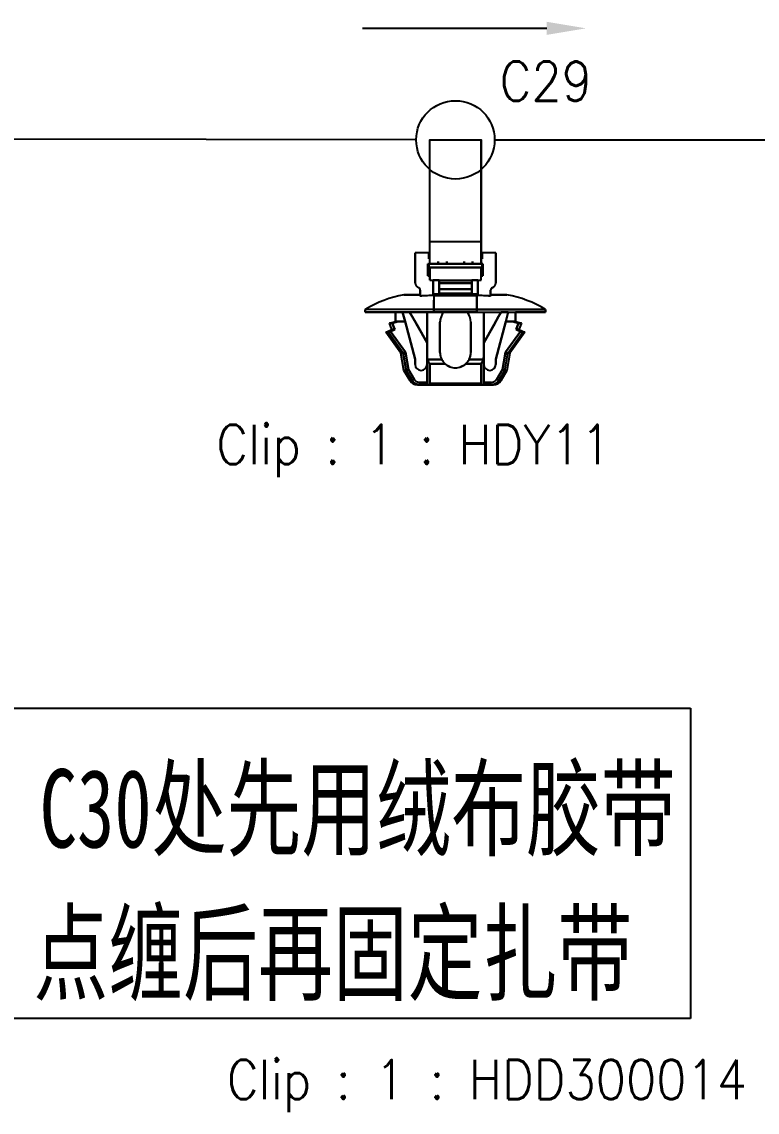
# Model space of a CAD drawing. Header units: inches. Extents: x 47316 to 59086, y 3141 to 11743.
# Drawn here: x 53365.2 to 53412.1, y 8561.2 to 8630.7 of the extents above; entities that cross this region are included whole.
import ezdxf

# ---------------------------------------------------------------- set-up
doc = ezdxf.new("R2010")
doc.units = ezdxf.units.IN
doc.header["$MEASUREMENT"] = 0
doc.styles.add('MtX_FangSong_GB2312', font='')
doc.styles.get("Standard").update_dxf_attribs({"font": ''})
doc.styles.get('MtX_FangSong_GB2312').set_extended_font_data('FangSong_GB2312')
doc.styles.get('Standard').set_extended_font_data('SimSun')
doc.linetypes.add('_VH_OTCON', pattern='A,0.0001,[7,VeSys.shx,S=0.1,R=0,X=0,Y=0],-0.4,[7,VeSys.shx,S=0.1,R=0,X=0,Y=0],-0.4,["X",Standard,S=1,R=0,X=-0.5,Y=-0.5],-0.0001,[7,VeSys.shx,S=0.1,R=0,X=0,Y=0],-0.4', length=1.2002)

msp = doc.modelspace()

# ---------------------------------------------------------------- linework, layer by layer
at = {"color": 7, "lineweight": -2}
msp.add_line((53398.695, 8630.32), (53386.947, 8630.32), dxfattribs=at)
at = {"color": 0, "linetype": '_VH_OTCON', "lineweight": -2, "ltscale": 5}
for p, q in [((53390.367, 8623.208), (53309.533, 8623.314)), ((53395.367, 8623.205), (53480.703, 8623.202))]:
    msp.add_line(p, q, dxfattribs=at)
at = {"color": 0, "ltscale": 0.378893}
msp.add_line((53394.508, 8616.705), (53394.508, 8623.205), dxfattribs=at)
at = {"color": 0, "ltscale": 0.37888}
msp.add_line((53394.508, 8616.705), (53394.508, 8623.205), dxfattribs=at)
at = {"color": 7, "ltscale": 0.108633}
msp.add_line((53391.225, 8615.999), (53391.225, 8618.377), dxfattribs=at)
at = {"color": 7, "ltscale": 0.098454}
msp.add_line((53391.225, 8615.999), (53391.225, 8618.154), dxfattribs=at)
at = {"color": 7, "ltscale": 0.057913}
msp.add_line((53391.225, 8615.999), (53391.225, 8617.266), dxfattribs=at)
at = {"color": 7, "ltscale": 0.0644}
for p, q in [((53391.225, 8615.295), (53391.225, 8616.705)), ((53391.225, 8615.295), (53391.225, 8616.705)), ((53394.508, 8616.705), (53394.508, 8615.295)), ((53394.508, 8615.295), (53394.508, 8616.705))]:
    msp.add_line(p, q, dxfattribs=at)
at = {"color": 7, "ltscale": 0.025}
for p, q in [((53390.294, 8615.451), (53390.294, 8615.999)), ((53392.319, 8615.295), (53391.772, 8615.295)), ((53392.319, 8615.295), (53391.772, 8615.295)), ((53392.319, 8615.287), (53391.772, 8615.287)), ((53393.961, 8615.295), (53393.414, 8615.295)), ((53393.961, 8615.295), (53393.414, 8615.295))]:
    msp.add_line(p, q, dxfattribs=at)
at = {"color": 7, "ltscale": 0.039999}
for p, q in [((53391.17, 8615.999), (53390.294, 8615.999)), ((53391.17, 8615.999), (53390.294, 8615.999)), ((53395.439, 8615.999), (53394.563, 8615.999)), ((53395.439, 8615.999), (53394.563, 8615.999))]:
    msp.add_line(p, q, dxfattribs=at)
at = {"color": 7, "ltscale": 0.022501}
for p, q in [((53390.294, 8615.999), (53390.294, 8615.506)), ((53390.294, 8615.999), (53390.294, 8615.506)), ((53395.439, 8615.999), (53395.439, 8615.506)), ((53395.439, 8615.506), (53395.439, 8615.999))]:
    msp.add_line(p, q, dxfattribs=at)
at = {"color": 7, "ltscale": 0.0175}
for p, q in [((53391.17, 8615.999), (53391.17, 8615.616)), ((53391.17, 8615.999), (53391.17, 8615.616)), ((53391.17, 8615.616), (53391.17, 8615.999)), ((53394.563, 8615.999), (53394.563, 8615.616)), ((53394.563, 8615.616), (53394.563, 8615.999))]:
    msp.add_line(p, q, dxfattribs=at)
at = {"color": 7, "ltscale": 0.002499}
for p, q in [((53391.225, 8615.999), (53391.17, 8615.999)), ((53394.563, 8615.999), (53394.508, 8615.999)), ((53391.115, 8615.287), (53391.17, 8615.287)), ((53391.115, 8615.287), (53391.17, 8615.287)), ((53391.17, 8615.616), (53391.225, 8615.616)), ((53391.225, 8615.616), (53391.17, 8615.616)), ((53394.508, 8615.616), (53394.563, 8615.616)), ((53394.563, 8615.616), (53394.508, 8615.616)), ((53394.618, 8615.287), (53394.563, 8615.287)), ((53394.563, 8615.287), (53394.618, 8615.287)), ((53394.563, 8615.287), (53394.618, 8615.287)), ((53391.17, 8614.576), (53391.225, 8614.576)), ((53391.225, 8614.576), (53391.17, 8614.576)), ((53391.17, 8614.576), (53391.225, 8614.576)), ((53394.508, 8614.576), (53394.563, 8614.576)), ((53394.563, 8614.576), (53394.508, 8614.576)), ((53394.508, 8614.576), (53394.563, 8614.576))]:
    msp.add_line(p, q, dxfattribs=at)
at = {"color": 7, "ltscale": 2.6e-05}
for p, q in [((53391.17, 8615.998), (53391.17, 8615.999)), ((53394.563, 8615.999), (53394.563, 8615.998))]:
    msp.add_line(p, q, dxfattribs=at)
at = {"color": 7, "ltscale": 0.064999}
for p, q in [((53390.294, 8615.506), (53390.294, 8614.083)), ((53390.294, 8615.506), (53390.294, 8614.083)), ((53395.439, 8615.506), (53395.439, 8614.083)), ((53395.439, 8614.083), (53395.439, 8615.506))]:
    msp.add_line(p, q, dxfattribs=at)
at = {"color": 7, "ltscale": 0.0625}
msp.add_line((53390.294, 8614.083), (53390.294, 8615.451), dxfattribs=at)
at = {"color": 7, "ltscale": 0.000629}
msp.add_line((53391.129, 8615.287), (53391.115, 8615.287), dxfattribs=at)
at = {"color": 7, "ltscale": 0.035001}
for p, q in [((53391.115, 8615.287), (53391.115, 8614.521)), ((53391.115, 8614.521), (53391.115, 8615.287)), ((53394.618, 8614.521), (53394.618, 8615.287)), ((53394.618, 8614.521), (53394.618, 8615.287)), ((53394.618, 8615.287), (53394.618, 8614.521)), ((53391.498, 8612.222), (53391.498, 8612.989)), ((53391.498, 8612.222), (53391.498, 8612.989))]:
    msp.add_line(p, q, dxfattribs=at)
at = {"color": 7, "ltscale": 0.154999}
for p, q in [((53391.17, 8615.287), (53394.563, 8615.287)), ((53394.563, 8615.287), (53391.17, 8615.287))]:
    msp.add_line(p, q, dxfattribs=at)
at = {"color": 7, "ltscale": 0.032501}
for p, q in [((53391.17, 8615.287), (53391.17, 8614.576)), ((53391.17, 8615.287), (53391.17, 8614.576)), ((53394.563, 8615.287), (53394.563, 8614.576)), ((53394.563, 8614.576), (53394.563, 8615.287))]:
    msp.add_line(p, q, dxfattribs=at)
at = {"color": 7, "ltscale": 0.021939}
msp.add_line((53391.17, 8615.287), (53391.17, 8614.807), dxfattribs=at)
at = {"color": 7, "ltscale": 0.0075}
for p, q in [((53391.772, 8615.287), (53391.772, 8615.451)), ((53391.772, 8615.451), (53391.772, 8615.287)), ((53392.319, 8615.451), (53392.319, 8615.287)), ((53392.319, 8615.287), (53392.319, 8615.451)), ((53393.414, 8615.287), (53393.414, 8615.451)), ((53393.414, 8615.451), (53393.414, 8615.287)), ((53393.961, 8615.451), (53393.961, 8615.287)), ((53393.961, 8615.287), (53393.961, 8615.451)), ((53387.12, 8612.386), (53387.12, 8612.222)), ((53387.12, 8612.222), (53387.12, 8612.386)), ((53391.498, 8612.386), (53391.498, 8612.222)), ((53391.498, 8612.222), (53391.498, 8612.386)), ((53394.235, 8612.222), (53394.235, 8612.386)), ((53394.235, 8612.386), (53394.235, 8612.222)), ((53398.613, 8612.386), (53398.613, 8612.222)), ((53398.613, 8612.222), (53398.613, 8612.386)), ((53390.602, 8607.735), (53390.602, 8607.57)), ((53390.602, 8607.735), (53390.602, 8607.57)), ((53391.06, 8607.57), (53391.06, 8607.735)), ((53395.131, 8607.57), (53395.131, 8607.735)), ((53395.131, 8607.57), (53395.131, 8607.735))]:
    msp.add_line(p, q, dxfattribs=at)
at = {"color": 7, "ltscale": 0.000322}
msp.add_line((53392.319, 8615.287), (53392.319, 8615.294), dxfattribs=at)
at = {"color": 7, "ltscale": 0.023056}
msp.add_line((53393.919, 8615.287), (53393.414, 8615.287), dxfattribs=at)
at = {"color": 7, "ltscale": 0.000368}
msp.add_line((53393.961, 8615.295), (53393.961, 8615.287), dxfattribs=at)
at = {"color": 7, "ltscale": 0.004999}
for p, q in [((53391.115, 8614.521), (53391.225, 8614.521)), ((53391.225, 8614.521), (53391.115, 8614.521)), ((53394.508, 8614.521), (53394.618, 8614.521)), ((53394.618, 8614.521), (53394.508, 8614.521))]:
    msp.add_line(p, q, dxfattribs=at)
at = {"color": 7, "ltscale": 0.010562}
msp.add_line((53391.17, 8614.576), (53391.17, 8614.807), dxfattribs=at)
at = {"color": 7, "ltscale": 0.15}
for p, q in [((53394.508, 8615.068), (53391.225, 8615.068)), ((53391.225, 8615.068), (53394.508, 8615.068)), ((53391.225, 8614.247), (53394.508, 8614.247)), ((53391.225, 8614.247), (53394.508, 8614.247)), ((53394.508, 8607.653), (53391.225, 8607.653)), ((53391.225, 8607.653), (53394.508, 8607.653))]:
    msp.add_line(p, q, dxfattribs=at)
at = {"color": 7, "ltscale": 0.0375}
for p, q in [((53391.225, 8615.068), (53391.225, 8614.247)), ((53391.225, 8614.247), (53391.225, 8615.068)), ((53394.508, 8614.247), (53394.508, 8615.068)), ((53394.508, 8614.247), (53394.508, 8615.068))]:
    msp.add_line(p, q, dxfattribs=at)
at = {"color": 7, "ltscale": 0.002502}
msp.add_line((53391.225, 8614.521), (53391.225, 8614.576), dxfattribs=at)
at = {"color": 7, "ltscale": 0.040002}
for p, q in [((53391.444, 8614.247), (53391.444, 8613.372)), ((53391.444, 8613.372), (53391.444, 8614.247)), ((53394.289, 8613.372), (53394.289, 8614.247)), ((53394.289, 8613.372), (53394.289, 8614.247)), ((53394.289, 8614.247), (53394.289, 8613.372))]:
    msp.add_line(p, q, dxfattribs=at)
at = {"color": 7, "ltscale": 0.017502}
for p, q in [((53391.827, 8614.247), (53391.444, 8614.247)), ((53394.29, 8614.247), (53393.906, 8614.247))]:
    msp.add_line(p, q, dxfattribs=at)
at = {"color": 7, "ltscale": 0.00087}
for p, q in [((53391.827, 8614.228), (53391.827, 8614.247)), ((53391.827, 8614.247), (53391.827, 8614.228)), ((53393.906, 8614.228), (53393.906, 8614.247)), ((53393.906, 8614.247), (53393.906, 8614.228))]:
    msp.add_line(p, q, dxfattribs=at)
at = {"color": 7, "ltscale": 0.023952}
msp.add_line((53391.827, 8613.723), (53391.827, 8614.247), dxfattribs=at)
at = {"color": 7, "ltscale": 0.007443}
for p, q in [((53391.827, 8614.065), (53391.827, 8614.228)), ((53391.827, 8614.228), (53391.827, 8614.065)), ((53393.906, 8614.065), (53393.906, 8614.228)), ((53393.906, 8614.228), (53393.906, 8614.065))]:
    msp.add_line(p, q, dxfattribs=at)
at = {"color": 7, "ltscale": 0.095001}
for p, q in [((53391.827, 8614.228), (53393.906, 8614.228)), ((53393.906, 8614.228), (53391.827, 8614.228)), ((53391.827, 8614.065), (53393.906, 8614.065)), ((53393.906, 8614.065), (53391.827, 8614.065)), ((53393.906, 8613.675), (53391.827, 8613.675)), ((53391.827, 8613.675), (53393.906, 8613.675)), ((53393.906, 8613.403), (53391.827, 8613.403))]:
    msp.add_line(p, q, dxfattribs=at)
at = {"color": 7, "ltscale": 0.017839}
for p, q in [((53391.827, 8613.675), (53391.827, 8614.065)), ((53391.827, 8614.065), (53391.827, 8613.675)), ((53393.906, 8613.675), (53393.906, 8614.065)), ((53393.906, 8614.065), (53393.906, 8613.675))]:
    msp.add_line(p, q, dxfattribs=at)
at = {"color": 7, "ltscale": 0.047501}
for p, q in [((53389.583, 8613.317), (53390.623, 8613.317)), ((53390.623, 8613.317), (53389.583, 8613.317)), ((53395.11, 8613.317), (53396.15, 8613.317)), ((53396.15, 8613.317), (53395.11, 8613.317))]:
    msp.add_line(p, q, dxfattribs=at)
at = {"color": 7, "ltscale": 0.013786}
msp.add_line((53390.623, 8613.317), (53390.623, 8613.619), dxfattribs=at)
at = {"color": 7, "ltscale": 0.017471}
for p, q in [((53390.623, 8613.236), (53390.623, 8613.619)), ((53395.11, 8613.236), (53395.11, 8613.619))]:
    msp.add_line(p, q, dxfattribs=at)
at = {"color": 7, "ltscale": 0.017476}
for p, q in [((53390.623, 8613.619), (53390.623, 8613.236)), ((53395.11, 8613.619), (53395.11, 8613.236))]:
    msp.add_line(p, q, dxfattribs=at)
at = {"color": 7, "ltscale": 0.00369}
for p, q in [((53390.623, 8613.236), (53390.623, 8613.317)), ((53395.11, 8613.317), (53395.11, 8613.236))]:
    msp.add_line(p, q, dxfattribs=at)
at = {"color": 7, "ltscale": 0.129999}
for p, q in [((53391.444, 8613.372), (53394.289, 8613.372)), ((53394.289, 8613.372), (53391.444, 8613.372))]:
    msp.add_line(p, q, dxfattribs=at)
at = {"color": 7, "ltscale": 0.040567}
for p, q in [((53391.498, 8613.275), (53391.498, 8612.386)), ((53394.235, 8613.275), (53394.235, 8612.386))]:
    msp.add_line(p, q, dxfattribs=at)
at = {"color": 7, "ltscale": 0.125}
for p, q in [((53394.235, 8613.275), (53391.498, 8613.275)), ((53391.498, 8613.275), (53394.235, 8613.275)), ((53394.235, 8612.386), (53391.498, 8612.386)), ((53391.498, 8612.386), (53394.235, 8612.386)), ((53394.235, 8612.222), (53391.498, 8612.222)), ((53391.498, 8612.222), (53394.235, 8612.222))]:
    msp.add_line(p, q, dxfattribs=at)
at = {"color": 7, "ltscale": 0.040569}
for p, q in [((53391.498, 8613.275), (53391.498, 8612.386)), ((53394.235, 8612.386), (53394.235, 8613.275))]:
    msp.add_line(p, q, dxfattribs=at)
at = {"color": 7, "ltscale": 0.014789}
msp.add_line((53391.827, 8613.695), (53391.827, 8613.372), dxfattribs=at)
at = {"color": 7, "ltscale": 0.013841}
for p, q in [((53391.827, 8613.372), (53391.827, 8613.675)), ((53393.906, 8613.675), (53393.906, 8613.372))]:
    msp.add_line(p, q, dxfattribs=at)
at = {"color": 7, "ltscale": 0.012407}
for p, q in [((53391.827, 8613.403), (53391.827, 8613.675)), ((53393.906, 8613.403), (53393.906, 8613.675))]:
    msp.add_line(p, q, dxfattribs=at)
at = {"color": 7, "ltscale": 0.001447}
msp.add_line((53393.906, 8613.403), (53393.906, 8613.372), dxfattribs=at)
at = {"color": 7, "ltscale": 0.2}
for p, q in [((53391.498, 8612.386), (53387.12, 8612.386)), ((53391.498, 8612.386), (53387.12, 8612.386)), ((53398.613, 8612.386), (53394.235, 8612.386)), ((53394.235, 8612.386), (53398.613, 8612.386)), ((53391.498, 8612.222), (53387.12, 8612.222)), ((53387.12, 8612.222), (53391.498, 8612.222)), ((53394.235, 8612.222), (53398.613, 8612.222)), ((53394.235, 8612.222), (53398.613, 8612.222))]:
    msp.add_line(p, q, dxfattribs=at)
at = {"color": 7, "ltscale": 0.02751}
msp.add_line((53394.235, 8612.386), (53394.235, 8612.989), dxfattribs=at)
msp.add_line((53394.235, 8612.386), (53394.235, 8612.989), dxfattribs=at)
at = {"color": 7, "ltscale": 0.087396}
for p, q in [((53387.12, 8612.222), (53389.033, 8612.222)), ((53398.613, 8612.222), (53396.7, 8612.222)), ((53398.613, 8612.222), (53396.7, 8612.222))]:
    msp.add_line(p, q, dxfattribs=at)
at = {"color": 7, "ltscale": 0.0875}
for p, q in [((53389.036, 8612.222), (53387.12, 8612.222)), ((53391.881, 8609.65), (53391.881, 8611.566)), ((53391.881, 8611.566), (53391.881, 8609.65)), ((53393.852, 8611.566), (53393.852, 8609.65)), ((53393.852, 8609.65), (53393.852, 8611.566)), ((53393.852, 8609.65), (53393.852, 8611.566))]:
    msp.add_line(p, q, dxfattribs=at)
at = {"color": 7, "ltscale": 0.027499}
for p, q in [((53389.036, 8611.62), (53389.036, 8612.222)), ((53389.036, 8612.222), (53389.036, 8611.62)), ((53396.698, 8611.62), (53396.698, 8612.222)), ((53396.698, 8612.222), (53396.698, 8611.62))]:
    msp.add_line(p, q, dxfattribs=at)
at = {"color": 7, "ltscale": 0.028456}
for p, q in [((53389.653, 8611.62), (53389.493, 8612.222)), ((53389.493, 8612.222), (53389.653, 8611.62)), ((53396.08, 8611.62), (53396.24, 8612.222)), ((53396.24, 8612.222), (53396.08, 8611.62))]:
    msp.add_line(p, q, dxfattribs=at)
at = {"color": 7, "ltscale": 0.020602}
for p, q in [((53389.493, 8612.222), (53389.944, 8612.222)), ((53396.24, 8612.222), (53395.789, 8612.222)), ((53396.24, 8612.222), (53395.789, 8612.222))]:
    msp.add_line(p, q, dxfattribs=at)
at = {"color": 7, "ltscale": 0.020749}
msp.add_line((53389.947, 8612.222), (53389.493, 8612.222), dxfattribs=at)
at = {"color": 7, "ltscale": 0.015289}
msp.add_line((53390.112, 8611.932), (53389.947, 8612.223), dxfattribs=at)
at = {"color": 7, "ltscale": 0.015242}
for p, q in [((53389.947, 8612.223), (53390.111, 8611.932)), ((53395.622, 8611.932), (53395.786, 8612.223))]:
    msp.add_line(p, q, dxfattribs=at)
at = {"color": 7, "ltscale": 0.026985}
for p, q in [((53390.111, 8611.932), (53390.402, 8611.418)), ((53395.331, 8611.418), (53395.622, 8611.932))]:
    msp.add_line(p, q, dxfattribs=at)
at = {"color": 7, "ltscale": 0.02697}
msp.add_line((53390.402, 8611.418), (53390.112, 8611.932), dxfattribs=at)
at = {"color": 7, "ltscale": 0.089999}
for p, q in [((53391.06, 8612.222), (53391.06, 8610.252)), ((53391.06, 8610.252), (53391.06, 8612.222)), ((53394.673, 8610.252), (53394.673, 8612.222)), ((53394.673, 8612.222), (53394.673, 8610.252))]:
    msp.add_line(p, q, dxfattribs=at)
at = {"color": 7, "ltscale": 0.02701}
msp.add_line((53395.622, 8611.933), (53395.331, 8611.418), dxfattribs=at)
at = {"color": 7, "ltscale": 0.015215}
msp.add_line((53395.786, 8612.223), (53395.622, 8611.933), dxfattribs=at)
at = {"color": 7, "ltscale": 0.019}
msp.add_line((53388.434, 8610.936), (53388.816, 8611.1), dxfattribs=at)
at = {"color": 7, "ltscale": 0.018183}
msp.add_line((53388.653, 8611.511), (53389.036, 8611.62), dxfattribs=at)
at = {"color": 7, "ltscale": 0.008429}
for p, q in [((53388.837, 8611.511), (53388.653, 8611.511)), ((53396.732, 8611.1), (53396.916, 8611.1))]:
    msp.add_line(p, q, dxfattribs=at)
at = {"color": 7, "ltscale": 0.020195}
for p, q in [((53388.817, 8611.1), (53388.653, 8611.511)), ((53388.837, 8611.511), (53389.001, 8611.1)), ((53389.001, 8611.1), (53388.837, 8611.511)), ((53396.896, 8611.511), (53396.732, 8611.1)), ((53396.732, 8611.1), (53396.896, 8611.511)), ((53397.08, 8611.511), (53396.916, 8611.1))]:
    msp.add_line(p, q, dxfattribs=at)
at = {"color": 7, "ltscale": 0.008438}
msp.add_line((53388.653, 8611.511), (53388.837, 8611.511), dxfattribs=at)
at = {"color": 7, "ltscale": 0.002185}
msp.add_line((53388.743, 8611.511), (53388.696, 8611.511), dxfattribs=at)
at = {"color": 7, "ltscale": 0.013619}
for p, q in [((53389.001, 8611.1), (53388.727, 8610.983)), ((53388.727, 8610.983), (53389.001, 8611.1)), ((53396.732, 8611.1), (53397.006, 8610.983)), ((53397.006, 8610.983), (53396.732, 8611.1))]:
    msp.add_line(p, q, dxfattribs=at)
at = {"color": 7, "ltscale": 0.074459}
for p, q in [((53388.727, 8610.983), (53389.675, 8609.657)), ((53389.675, 8609.657), (53388.727, 8610.983)), ((53397.006, 8610.983), (53396.058, 8609.657)), ((53396.058, 8609.657), (53397.006, 8610.983))]:
    msp.add_line(p, q, dxfattribs=at)
at = {"color": 7, "ltscale": 0.0009}
msp.add_line((53388.836, 8611.1), (53388.817, 8611.1), dxfattribs=at)
at = {"color": 7, "ltscale": 0.000912}
for p, q in [((53388.817, 8611.1), (53388.837, 8611.1)), ((53397.06, 8611.511), (53397.08, 8611.511))]:
    msp.add_line(p, q, dxfattribs=at)
at = {"color": 7, "ltscale": 0.002856}
msp.add_line((53388.824, 8611.1), (53388.886, 8611.1), dxfattribs=at)
at = {"color": 7, "ltscale": 0.002869}
msp.add_line((53388.887, 8611.1), (53388.824, 8611.1), dxfattribs=at)
at = {"color": 7, "ltscale": 0.002832}
msp.add_line((53388.898, 8611.1), (53388.836, 8611.1), dxfattribs=at)
at = {"color": 7, "ltscale": 0.018199}
for p, q in [((53389.22, 8611.62), (53388.837, 8611.511)), ((53388.837, 8611.511), (53389.22, 8611.62)), ((53396.513, 8611.62), (53396.896, 8611.511)), ((53396.896, 8611.511), (53396.513, 8611.62))]:
    msp.add_line(p, q, dxfattribs=at)
at = {"color": 7, "ltscale": 0.00282}
for p, q in [((53388.837, 8611.1), (53388.899, 8611.1)), ((53396.998, 8611.511), (53397.06, 8611.511))]:
    msp.add_line(p, q, dxfattribs=at)
at = {"color": 7, "ltscale": 0.004715}
msp.add_line((53389.001, 8611.1), (53388.898, 8611.1), dxfattribs=at)
at = {"color": 7, "ltscale": 0.004687}
msp.add_line((53388.899, 8611.1), (53389.001, 8611.1), dxfattribs=at)
at = {"color": 7, "ltscale": 0.000342}
for p, q in [((53389.043, 8611.62), (53389.036, 8611.62)), ((53396.698, 8611.62), (53396.69, 8611.62))]:
    msp.add_line(p, q, dxfattribs=at)
at = {"color": 7, "ltscale": 0.006641}
msp.add_line((53389.036, 8611.62), (53389.181, 8611.62), dxfattribs=at)
at = {"color": 7, "ltscale": 0.002142}
msp.add_line((53389.082, 8611.62), (53389.036, 8611.62), dxfattribs=at)
at = {"color": 7, "ltscale": 0.00033}
for p, q in [((53389.036, 8611.62), (53389.043, 8611.62)), ((53396.69, 8611.62), (53396.698, 8611.62)), ((53396.916, 8611.1), (53396.909, 8611.1))]:
    msp.add_line(p, q, dxfattribs=at)
at = {"color": 7, "ltscale": 0.002136}
msp.add_line((53389.036, 8611.62), (53389.082, 8611.62), dxfattribs=at)
at = {"color": 7, "ltscale": 0.001825}
msp.add_line((53389.043, 8611.62), (53389.083, 8611.62), dxfattribs=at)
at = {"color": 7, "ltscale": 0.003674}
for p, q in [((53389.123, 8611.62), (53389.043, 8611.62)), ((53396.69, 8611.62), (53396.61, 8611.62))]:
    msp.add_line(p, q, dxfattribs=at)
at = {"color": 7, "ltscale": 0.006299}
msp.add_line((53389.22, 8611.62), (53389.082, 8611.62), dxfattribs=at)
at = {"color": 7, "ltscale": 0.006305}
msp.add_line((53389.082, 8611.62), (53389.22, 8611.62), dxfattribs=at)
at = {"color": 7, "ltscale": 0.00329}
msp.add_line((53389.195, 8611.62), (53389.123, 8611.62), dxfattribs=at)
at = {"color": 7, "ltscale": 0.019785}
for p, q in [((53389.653, 8611.62), (53389.22, 8611.62)), ((53389.22, 8611.62), (53389.653, 8611.62)), ((53396.08, 8611.62), (53396.513, 8611.62)), ((53396.513, 8611.62), (53396.08, 8611.62))]:
    msp.add_line(p, q, dxfattribs=at)
at = {"color": 7, "ltscale": 0.11383}
for p, q in [((53390.294, 8609.212), (53389.653, 8611.62)), ((53389.653, 8611.62), (53390.294, 8609.212)), ((53395.439, 8609.212), (53396.08, 8611.62)), ((53396.08, 8611.62), (53395.439, 8609.212))]:
    msp.add_line(p, q, dxfattribs=at)
at = {"color": 7, "ltscale": 0.065039}
msp.add_line((53391.06, 8610.252), (53390.36, 8611.492), dxfattribs=at)
at = {"color": 7, "ltscale": 0.06116}
msp.add_line((53391.06, 8610.252), (53390.402, 8611.418), dxfattribs=at)
at = {"color": 7, "ltscale": 0.061156}
for p, q in [((53390.402, 8611.418), (53391.06, 8610.252)), ((53394.673, 8610.252), (53395.331, 8611.418))]:
    msp.add_line(p, q, dxfattribs=at)
at = {"color": 7, "ltscale": 0.040697}
msp.add_line((53391.06, 8610.456), (53391.06, 8611.347), dxfattribs=at)
at = {"color": 7, "ltscale": 0.040701}
msp.add_line((53391.06, 8611.347), (53391.06, 8610.456), dxfattribs=at)
at = {"color": 7, "ltscale": 0.064963}
msp.add_line((53395.372, 8611.49), (53394.673, 8610.252), dxfattribs=at)
at = {"color": 7, "ltscale": 0.061161}
msp.add_line((53395.331, 8611.418), (53394.673, 8610.252), dxfattribs=at)
at = {"color": 7, "ltscale": 0.008441}
for p, q in [((53396.698, 8611.62), (53396.513, 8611.62)), ((53396.513, 8611.62), (53396.698, 8611.62)), ((53396.916, 8611.1), (53396.732, 8611.1))]:
    msp.add_line(p, q, dxfattribs=at)
at = {"color": 7, "ltscale": 0.008432}
msp.add_line((53396.513, 8611.62), (53396.698, 8611.62), dxfattribs=at)
at = {"color": 7, "ltscale": 0.00434}
msp.add_line((53396.61, 8611.62), (53396.515, 8611.62), dxfattribs=at)
at = {"color": 7, "ltscale": 0.002209}
msp.add_line((53396.642, 8611.62), (53396.69, 8611.62), dxfattribs=at)
at = {"color": 7, "ltscale": 0.000286}
for p, q in [((53396.696, 8611.619), (53396.69, 8611.62)), ((53396.69, 8611.62), (53396.696, 8611.619))]:
    msp.add_line(p, q, dxfattribs=at)
at = {"color": 7, "ltscale": 0.018174}
msp.add_line((53396.698, 8611.62), (53397.08, 8611.511), dxfattribs=at)
at = {"color": 7, "ltscale": 0.004291}
msp.add_line((53396.826, 8611.1), (53396.732, 8611.1), dxfattribs=at)
at = {"color": 7, "ltscale": 0.003809}
msp.add_line((53396.909, 8611.1), (53396.826, 8611.1), dxfattribs=at)
at = {"color": 7, "ltscale": 0.001593}
msp.add_line((53396.874, 8611.1), (53396.909, 8611.1), dxfattribs=at)
at = {"color": 7, "ltscale": 0.004681}
for p, q in [((53396.998, 8611.511), (53396.896, 8611.511)), ((53396.896, 8611.511), (53396.998, 8611.511))]:
    msp.add_line(p, q, dxfattribs=at)
at = {"color": 7, "ltscale": 0.000327}
msp.add_line((53396.909, 8611.1), (53396.916, 8611.1), dxfattribs=at)
at = {"color": 7, "ltscale": 0.019025}
msp.add_line((53396.916, 8611.1), (53397.299, 8610.936), dxfattribs=at)
at = {"color": 7, "ltscale": 0.002823}
msp.add_line((53397.06, 8611.511), (53396.998, 8611.511), dxfattribs=at)
at = {"color": 7, "ltscale": 0.000925}
msp.add_line((53397.08, 8611.511), (53397.06, 8611.511), dxfattribs=at)
at = {"color": 7, "ltscale": 4.3e-05}
msp.add_line((53388.434, 8610.936), (53388.435, 8610.936), dxfattribs=at)
at = {"color": 7, "ltscale": 0.075271}
for p, q in [((53389.392, 8609.595), (53388.434, 8610.936)), ((53388.569, 8610.936), (53389.527, 8609.595)), ((53389.527, 8609.595), (53388.569, 8610.936)), ((53396.207, 8609.595), (53397.164, 8610.936)), ((53397.299, 8610.936), (53396.341, 8609.595))]:
    msp.add_line(p, q, dxfattribs=at)
at = {"color": 7, "ltscale": 4.9e-05}
msp.add_line((53388.434, 8610.936), (53388.435, 8610.936), dxfattribs=at)
at = {"color": 7, "ltscale": 0.000903}
msp.add_line((53388.435, 8610.936), (53388.455, 8610.936), dxfattribs=at)
at = {"color": 7, "ltscale": 0.000916}
msp.add_line((53388.435, 8610.936), (53388.455, 8610.936), dxfattribs=at)
at = {"color": 7, "ltscale": 0.005222}
msp.add_line((53388.455, 8610.936), (53388.569, 8610.936), dxfattribs=at)
at = {"color": 7, "ltscale": 0.005249}
msp.add_line((53388.455, 8610.936), (53388.57, 8610.936), dxfattribs=at)
at = {"color": 7, "ltscale": 0.075264}
msp.add_line((53396.206, 8609.595), (53397.164, 8610.936), dxfattribs=at)
at = {"color": 7, "ltscale": 0.006177}
msp.add_line((53397.164, 8610.936), (53397.299, 8610.936), dxfattribs=at)
at = {"color": 7, "ltscale": 0.006165}
for p, q in [((53397.299, 8610.936), (53397.164, 8610.936)), ((53396.341, 8609.595), (53396.207, 8609.595)), ((53396.341, 8609.595), (53396.207, 8609.595))]:
    msp.add_line(p, q, dxfattribs=at)
at = {"color": 7, "ltscale": 0.006168}
for p, q in [((53389.527, 8609.595), (53389.392, 8609.595)), ((53389.392, 8609.595), (53389.527, 8609.595))]:
    msp.add_line(p, q, dxfattribs=at)
at = {"color": 7, "ltscale": 0.05076}
for p, q in [((53389.583, 8608.501), (53389.392, 8609.595)), ((53396.341, 8609.595), (53396.15, 8608.501))]:
    msp.add_line(p, q, dxfattribs=at)
at = {"color": 7, "ltscale": 0.002621}
for p, q in [((53389.531, 8609.596), (53389.583, 8609.618)), ((53389.583, 8609.618), (53389.531, 8609.596)), ((53396.15, 8609.618), (53396.203, 8609.596)), ((53396.203, 8609.596), (53396.15, 8609.618))]:
    msp.add_line(p, q, dxfattribs=at)
at = {"color": 7, "ltscale": 0.050773}
for p, q in [((53389.531, 8609.596), (53389.722, 8608.501)), ((53389.722, 8608.501), (53389.531, 8609.596)), ((53396.011, 8608.501), (53396.203, 8609.596))]:
    msp.add_line(p, q, dxfattribs=at)
at = {"color": 7, "ltscale": 0.000205}
for p, q in [((53389.583, 8609.618), (53389.588, 8609.62)), ((53389.588, 8609.62), (53389.583, 8609.618)), ((53396.145, 8609.62), (53396.15, 8609.618)), ((53396.15, 8609.618), (53396.145, 8609.62))]:
    msp.add_line(p, q, dxfattribs=at)
at = {"color": 7, "ltscale": 0.004321}
for p, q in [((53389.588, 8609.62), (53389.675, 8609.657)), ((53389.675, 8609.657), (53389.588, 8609.62)), ((53396.058, 8609.657), (53396.145, 8609.62)), ((53396.145, 8609.62), (53396.058, 8609.657))]:
    msp.add_line(p, q, dxfattribs=at)
at = {"color": 7, "ltscale": 0.051095}
for p, q in [((53389.675, 8609.657), (53389.868, 8608.555)), ((53389.868, 8608.555), (53389.675, 8609.657)), ((53396.058, 8609.657), (53395.865, 8608.555)), ((53395.865, 8608.555), (53396.058, 8609.657))]:
    msp.add_line(p, q, dxfattribs=at)
at = {"color": 7, "ltscale": 0.039936}
for p, q in [((53391.06, 8610.252), (53391.06, 8609.378)), ((53391.06, 8609.378), (53391.06, 8610.252)), ((53394.673, 8609.378), (53394.673, 8610.252)), ((53394.673, 8610.252), (53394.673, 8609.378))]:
    msp.add_line(p, q, dxfattribs=at)
at = {"color": 7, "ltscale": 0.048712}
msp.add_line((53391.06, 8609.186), (53391.06, 8610.252), dxfattribs=at)
at = {"color": 7, "ltscale": 0.050769}
msp.add_line((53396.011, 8608.501), (53396.206, 8609.595), dxfattribs=at)
at = {"color": 7, "ltscale": 0.014999}
for p, q in [((53390.294, 8608.884), (53390.294, 8609.212)), ((53390.294, 8609.212), (53390.294, 8608.884)), ((53395.439, 8608.884), (53395.439, 8609.212)), ((53395.439, 8608.884), (53395.439, 8609.212)), ((53395.439, 8609.212), (53395.439, 8608.884))]:
    msp.add_line(p, q, dxfattribs=at)
at = {"color": 7, "ltscale": 0.082565}
for p, q in [((53391.06, 8607.57), (53391.06, 8609.378)), ((53391.06, 8609.378), (53391.06, 8607.57)), ((53394.673, 8609.378), (53394.673, 8607.57)), ((53394.673, 8607.57), (53394.673, 8609.378))]:
    msp.add_line(p, q, dxfattribs=at)
at = {"color": 7, "ltscale": 0.008279}
msp.add_line((53391.06, 8609.004), (53391.06, 8609.186), dxfattribs=at)
at = {"color": 7, "ltscale": 0.005516}
msp.add_line((53391.06, 8608.884), (53391.06, 8609.004), dxfattribs=at)
at = {"color": 7, "ltscale": 0.052501}
msp.add_line((53391.06, 8607.735), (53391.06, 8608.884), dxfattribs=at)
at = {"color": 7, "ltscale": 0.041339}
for p, q in [((53391.088, 8609.194), (53391.993, 8609.194)), ((53391.993, 8609.194), (53391.088, 8609.194)), ((53393.74, 8609.194), (53394.645, 8609.194)), ((53394.645, 8609.194), (53393.74, 8609.194))]:
    msp.add_line(p, q, dxfattribs=at)
at = {"color": 7, "ltscale": 0.002634}
for p, q in [((53391.088, 8609.194), (53391.109, 8609.14)), ((53394.624, 8609.14), (53394.645, 8609.194))]:
    msp.add_line(p, q, dxfattribs=at)
at = {"color": 7, "ltscale": 0.002635}
for p, q in [((53391.109, 8609.14), (53391.088, 8609.194)), ((53394.645, 8609.194), (53394.625, 8609.14))]:
    msp.add_line(p, q, dxfattribs=at)
at = {"color": 7, "ltscale": 0.044711}
for p, q in [((53392.203, 8608.921), (53391.225, 8608.921)), ((53391.225, 8608.921), (53392.203, 8608.921)), ((53394.508, 8608.921), (53393.53, 8608.921)), ((53393.53, 8608.921), (53394.508, 8608.921))]:
    msp.add_line(p, q, dxfattribs=at)
at = {"color": 7, "ltscale": 0.057954}
for p, q in [((53391.225, 8608.921), (53391.225, 8607.653)), ((53391.225, 8607.653), (53391.225, 8608.921)), ((53394.508, 8607.653), (53394.508, 8608.921)), ((53394.508, 8608.921), (53394.508, 8607.653))]:
    msp.add_line(p, q, dxfattribs=at)
at = {"color": 7, "ltscale": 0.001863}
msp.add_line((53392.175, 8608.949), (53392.204, 8608.921), dxfattribs=at)
at = {"color": 7, "ltscale": 0.000505}
msp.add_line((53392.204, 8608.921), (53392.195, 8608.929), dxfattribs=at)
at = {"color": 7, "ltscale": 0.000598}
msp.add_line((53393.53, 8608.921), (53393.539, 8608.93), dxfattribs=at)
at = {"color": 7, "ltscale": 0.006223}
for p, q in [((53389.583, 8608.501), (53389.719, 8608.501)), ((53389.583, 8608.501), (53389.719, 8608.501)), ((53396.15, 8608.501), (53396.014, 8608.501))]:
    msp.add_line(p, q, dxfattribs=at)
at = {"color": 7, "ltscale": 0.034946}
for p, q in [((53389.971, 8607.841), (53389.583, 8608.501)), ((53396.15, 8608.501), (53395.762, 8607.841))]:
    msp.add_line(p, q, dxfattribs=at)
at = {"color": 7, "ltscale": 0.034208}
for p, q in [((53390.099, 8607.855), (53389.719, 8608.501)), ((53395.634, 8607.855), (53396.014, 8608.501))]:
    msp.add_line(p, q, dxfattribs=at)
at = {"color": 7, "ltscale": 0.000128}
for p, q in [((53389.722, 8608.501), (53389.719, 8608.501)), ((53396.014, 8608.501), (53396.011, 8608.501)), ((53396.011, 8608.501), (53396.014, 8608.501))]:
    msp.add_line(p, q, dxfattribs=at)
at = {"color": 7, "ltscale": 0.002806}
for p, q in [((53389.722, 8608.501), (53389.78, 8608.523)), ((53395.953, 8608.523), (53396.011, 8608.501))]:
    msp.add_line(p, q, dxfattribs=at)
at = {"color": 7, "ltscale": 0.00266}
for p, q in [((53389.777, 8608.521), (53389.722, 8608.501)), ((53396.011, 8608.501), (53395.956, 8608.521))]:
    msp.add_line(p, q, dxfattribs=at)
at = {"color": 7, "ltscale": 0.034163}
for p, q in [((53389.722, 8608.501), (53390.099, 8607.855)), ((53395.634, 8607.855), (53396.011, 8608.501))]:
    msp.add_line(p, q, dxfattribs=at)
at = {"color": 7, "ltscale": 0.004276}
for p, q in [((53389.78, 8608.523), (53389.868, 8608.555)), ((53389.868, 8608.555), (53389.78, 8608.522)), ((53395.953, 8608.522), (53395.865, 8608.555)), ((53395.865, 8608.555), (53395.953, 8608.523))]:
    msp.add_line(p, q, dxfattribs=at)
at = {"color": 7, "ltscale": 0.0329}
for p, q in [((53389.868, 8608.555), (53390.233, 8607.934)), ((53390.233, 8607.934), (53389.868, 8608.555)), ((53395.865, 8608.555), (53395.5, 8607.934)), ((53395.5, 8607.934), (53395.865, 8608.555))]:
    msp.add_line(p, q, dxfattribs=at)
at = {"color": 7, "ltscale": 0.006219}
msp.add_line((53396.014, 8608.501), (53396.15, 8608.501), dxfattribs=at)
at = {"color": 7, "ltscale": 0.005864}
msp.add_line((53389.971, 8607.84), (53390.099, 8607.855), dxfattribs=at)
at = {"color": 7, "ltscale": 0.005865}
for p, q in [((53389.971, 8607.841), (53390.099, 8607.855)), ((53395.634, 8607.855), (53395.762, 8607.841))]:
    msp.add_line(p, q, dxfattribs=at)
at = {"color": 7, "ltscale": 0.007092}
for p, q in [((53390.233, 8607.934), (53390.099, 8607.855)), ((53390.099, 8607.855), (53390.233, 8607.934)), ((53395.634, 8607.855), (53395.5, 8607.934)), ((53395.5, 8607.934), (53395.634, 8607.855))]:
    msp.add_line(p, q, dxfattribs=at)
at = {"color": 7, "ltscale": 0.015729}
msp.add_line((53390.788, 8607.57), (53390.443, 8607.57), dxfattribs=at)
at = {"color": 7, "ltscale": 0.015717}
msp.add_line((53390.444, 8607.57), (53390.788, 8607.57), dxfattribs=at)
at = {"color": 7, "ltscale": 0.020941}
for p, q in [((53390.602, 8607.735), (53391.06, 8607.735)), ((53391.06, 8607.735), (53390.602, 8607.735)), ((53391.06, 8607.57), (53390.602, 8607.57)), ((53390.602, 8607.57), (53391.06, 8607.57)), ((53395.131, 8607.735), (53394.673, 8607.735)), ((53394.673, 8607.735), (53395.131, 8607.735)), ((53395.131, 8607.57), (53394.673, 8607.57)), ((53394.673, 8607.57), (53395.131, 8607.57))]:
    msp.add_line(p, q, dxfattribs=at)
at = {"color": 7, "ltscale": 0.012512}
for p, q in [((53391.062, 8607.57), (53390.788, 8607.57)), ((53394.945, 8607.57), (53394.671, 8607.57))]:
    msp.add_line(p, q, dxfattribs=at)
at = {"color": 7, "ltscale": 0.000995}
for p, q in [((53391.082, 8607.57), (53391.06, 8607.57)), ((53391.06, 8607.57), (53391.082, 8607.57)), ((53394.673, 8607.57), (53394.651, 8607.57)), ((53394.651, 8607.57), (53394.673, 8607.57))]:
    msp.add_line(p, q, dxfattribs=at)
at = {"color": 7, "ltscale": 0.163214}
msp.add_line((53394.653, 8607.57), (53391.08, 8607.57), dxfattribs=at)
at = {"color": 7, "ltscale": 0.163013}
msp.add_line((53391.082, 8607.57), (53394.651, 8607.57), dxfattribs=at)
at = {"color": 7, "ltscale": 0.000399}
msp.add_line((53394.644, 8607.571), (53394.653, 8607.57), dxfattribs=at)
at = {"color": 7, "ltscale": 0.012915}
msp.add_line((53395.228, 8607.57), (53394.945, 8607.57), dxfattribs=at)
at = {"color": 7, "ltscale": 0.004422}
msp.add_line((53395.131, 8607.57), (53395.228, 8607.57), dxfattribs=at)
at = {"color": 7, "ltscale": 0.006183}
msp.add_line((53395.266, 8607.57), (53395.131, 8607.57), dxfattribs=at)
at = {"color": 7, "ltscale": 0.007248}
msp.add_line((53395.131, 8607.57), (53395.29, 8607.57), dxfattribs=at)
at = {"color": 7, "ltscale": 0.001605}
msp.add_line((53395.246, 8607.57), (53395.281, 8607.57), dxfattribs=at)
at = {"color": 7, "ltscale": 0.00587}
msp.add_line((53395.762, 8607.84), (53395.634, 8607.855), dxfattribs=at)
at = {"color": 1}
for p, q in [((53358.752, 8586.944), (53407.866, 8586.944)), ((53407.866, 8586.944), (53407.866, 8567.147)), ((53407.866, 8567.147), (53358.752, 8567.147))]:
    msp.add_line(p, q, dxfattribs=at)
at = {"color": 0}
msp.add_lwpolyline([(53394.508, 8616.705), (53391.225, 8616.705), (53391.225, 8623.205), (53394.508, 8623.205)], close=True, dxfattribs=at)
at = {"color": 7}
for points in [[(53392.511, 8608.731), (53392.399, 8608.783), (53392.203, 8608.921)], [(53393.53, 8608.921), (53393.334, 8608.783), (53393.222, 8608.731)], [(53390.602, 8607.57), (53390.452, 8607.59), (53390.312, 8607.648), (53390.191, 8607.737), (53390.099, 8607.855)], [(53390.602, 8607.57), (53390.454, 8607.589), (53390.315, 8607.645), (53390.215, 8607.714), (53390.099, 8607.855)], [(53395.634, 8607.855), (53395.542, 8607.737), (53395.42, 8607.647), (53395.281, 8607.59), (53395.131, 8607.57)], [(53395.634, 8607.855), (53395.561, 8607.756), (53395.468, 8607.676), (53395.334, 8607.607), (53395.131, 8607.57)]]:
    msp.add_lwpolyline(points, dxfattribs=at)
at = {"color": 0, "linetype": 'Continuous', "lineweight": -2}
msp.add_circle((53392.867, 8623.205), 2.5, dxfattribs=at)
at = {"color": 7}
for centre, radius, start, end in [((53390.623, 8614.083), 0.328, 179.99937, 250.52933), ((53390.623, 8614.083), 0.328, 180, 250.52878), ((53390.623, 8614.083), 0.328, 179.99945, 250.52941), ((53390.458, 8613.617), 0.166, 57.04254, 70.45534), ((53390.457, 8613.618), 0.166, 0.31556, 70.21322), ((53390.458, 8613.619), 0.164, 0.01946, 70.50973), ((53395.276, 8613.618), 0.166, 109.78678, 179.68444), ((53395.275, 8613.619), 0.164, 109.49068, 179.98095), ((53395.275, 8613.618), 0.165, 109.54312, 137.73083), ((53395.11, 8614.083), 0.328, 289.47122, 0), ((53395.11, 8614.083), 0.328, 289.47067, 0.00062), ((53390.83, 8606.291), 7.135, 100.06433, 121.32657), ((53391.472, 8603.718), 9.556, 92.46546, 95.09821), ((53391.681, 8600.695), 12.585, 92.82582, 94.82483), ((53391.497, 8603.224), 10.05, 89.99389, 92.48915), ((53391.547, 8600.434), 12.841, 90.21741, 92.17035), ((53391.547, 8600.434), 12.841, 90.21741, 92.17035), ((53394.236, 8603.226), 10.049, 87.51071, 90.00628), ((53394.186, 8600.434), 12.841, 87.82964, 89.78259), ((53394.261, 8603.717), 9.557, 84.90197, 87.5344), ((53394.052, 8600.695), 12.585, 85.17517, 87.17418), ((53394.903, 8606.291), 7.135, 58.67342, 79.93567), ((53394.903, 8606.291), 7.135, 58.67342, 79.93567), ((53392.881, 8611.56), 1, 138.48521, 179.67294), ((53392.873, 8611.565), 0.991, 162.08657, 179.95157), ((53392.866, 8611.566), 0.984, 138.18134, 180.02439), ((53392.867, 8611.566), 0.985, 359.97438, 41.80818), ((53392.869, 8611.567), 0.983, 17.70354, 41.84545), ((53392.852, 8611.56), 1, 0.32706, 41.51479), ((53388.386, 8611.777), 0.865, 286.63431, 293.28359), ((53388.4, 8611.738), 0.823, 286.45803, 293.45228), ((53397.334, 8611.74), 0.825, 246.55456, 253.51731), ((53397.347, 8611.777), 0.865, 246.71505, 253.35898), ((53388.548, 8611.202), 0.267, 274.41997, 288.48372), ((53388.548, 8611.2), 0.265, 274.51796, 288.63099), ((53397.184, 8611.199), 0.264, 251.38165, 265.61079), ((53397.185, 8611.203), 0.268, 251.52215, 265.55839), ((53392.867, 8609.65), 0.985, 180.00044, 207.57931), ((53392.873, 8609.651), 0.992, 180.04883, 194.39081), ((53392.874, 8609.654), 0.993, 180.2495, 207.60295), ((53392.859, 8609.654), 0.993, 332.39705, 359.7505), ((53392.867, 8609.65), 0.985, 332.4207, 359.99955), ((53392.859, 8609.651), 0.993, 344.73186, 359.94403), ((53392.867, 8609.65), 0.985, 345.51643, 359.99977), ((53392.86, 8609.651), 0.992, 345.39184, 359.95177), ((53390.677, 8608.884), 0.383, 180.00789, 359.99211), ((53390.677, 8608.884), 0.383, 180.02454, 359.97546), ((53391.679, 8609.377), 0.619, 179.96208, 197.25187), ((53391.649, 8609.372), 0.589, 179.45699, 197.63653), ((53392.182, 8609.586), 1.162, 202.5469, 207.27728), ((53392.172, 8609.582), 1.151, 202.56712, 207.34201), ((53392.719, 8609.87), 1.77, 207.48561, 212.39819), ((53392.691, 8609.854), 1.738, 207.54196, 212.44836), ((53392.87, 8609.653), 0.99, 207.62657, 217.31194), ((53392.877, 8609.652), 0.995, 207.42513, 217.04797), ((53392.841, 8609.624), 0.949, 217.02722, 227.80148), ((53392.868, 8609.651), 0.986, 217.29703, 227.66624), ((53392.87, 8609.662), 0.997, 227.99552, 248.90048), ((53392.863, 8609.662), 0.997, 291.09845, 311.99924), ((53392.892, 8609.624), 0.949, 312.19852, 322.97277), ((53392.865, 8609.651), 0.986, 312.33377, 322.70298), ((53392.856, 8609.652), 0.995, 322.95203, 332.57487), ((53392.863, 8609.653), 0.99, 322.68806, 332.37343), ((53393.014, 8609.87), 1.77, 327.60215, 332.51411), ((53393.041, 8609.854), 1.738, 327.55189, 332.45784), ((53393.561, 8609.582), 1.151, 332.65765, 337.43309), ((53393.552, 8609.585), 1.162, 332.7219, 337.45356), ((53394.054, 8609.377), 0.619, 342.74812, 0.03792), ((53394.084, 8609.372), 0.589, 342.36655, 0.53927), ((53395.056, 8608.884), 0.383, 180.02454, 359.97546), ((53395.056, 8608.884), 0.383, 180.00789, 359.99211), ((53392.867, 8609.651), 0.986, 240.06886, 253.56519), ((53392.87, 8609.65), 0.985, 248.64582, 269.78797), ((53392.868, 8609.665), 1, 249.10094, 269.93436), ((53392.863, 8609.65), 0.985, 270.21202, 291.35418), ((53392.865, 8609.665), 1, 270.06599, 290.90119), ((53392.865, 8609.652), 0.987, 285.00296, 294.16276), ((53392.866, 8609.65), 0.985, 286.51084, 293.46678), ((53390.45, 8608.129), 0.559, 211.1509, 269.34267), ((53390.717, 8608.248), 0.577, 212.94539, 223.70586), ((53390.562, 8608.128), 0.382, 210.53366, 227.00489), ((53390.58, 8608.148), 0.409, 227.01915, 242.38387), ((53390.562, 8608.125), 0.381, 226.65333, 243.18453), ((53390.587, 8608.152), 0.416, 241.84039, 256.75345), ((53390.594, 8608.175), 0.44, 242.41408, 256.73587), ((53390.623, 8608.423), 0.688, 259.11608, 268.23178), ((53390.601, 8608.202), 0.468, 256.68787, 270.11897), ((53391.075, 8607.65), 0.0802, 273.42364, 294.5804), ((53391.075, 8607.651), 0.081, 273.684, 294.58911), ((53391.079, 8607.65), 0.0794, 272.66699, 292.22325), ((53391.078, 8607.65), 0.0799, 272.87965, 292.2757), ((53391.028, 8607.785), 0.224, 291.18328, 300.79471), ((53391.028, 8607.785), 0.223, 291.0314, 300.67778), ((53390.86, 8608.062), 0.548, 301.0217, 311.69489), ((53390.849, 8608.077), 0.566, 301.19109, 311.53294), ((53394.874, 8608.063), 0.55, 228.29771, 238.94878), ((53394.884, 8608.077), 0.567, 228.49372, 238.8197), ((53394.705, 8607.785), 0.224, 239.20213, 248.81818), ((53394.705, 8607.785), 0.223, 239.31691, 248.97011), ((53394.654, 8607.65), 0.0794, 247.7787, 267.33327), ((53394.655, 8607.65), 0.0799, 247.72775, 267.12305), ((53395.132, 8608.202), 0.467, 269.87705, 283.35396), ((53395.11, 8608.423), 0.688, 271.79095, 280.9305), ((53395.139, 8608.175), 0.44, 283.30413, 297.62011), ((53395.146, 8608.153), 0.417, 283.23875, 298.16047), ((53395.284, 8608.129), 0.559, 270.65735, 328.8475), ((53395.153, 8608.148), 0.409, 297.6521, 313.02356), ((53395.171, 8608.124), 0.38, 296.81073, 313.39365), ((53395.171, 8608.128), 0.382, 313.03467, 329.47108), ((53395.017, 8608.247), 0.576, 316.29709, 327.0928)]:
    msp.add_arc(centre, radius, start, end, dxfattribs=at)
at = {"color": 7, "lineweight": -2}
msp.add_solid([(53398.695, 8630.737), (53401.195, 8630.32), (53398.695, 8629.903)], dxfattribs=at)

# ---------------------------------------------------------------- texts
at = {"color": 0, "lineweight": -2, "style": 'MtX_FangSong_GB2312', "width": 0.7}
for s, p in [('C30处先用绒布胶带', (53366.352, 8578.058)), ('点缠后再固定扎带', (53365.954, 8568.833))]:
    msp.add_text(s, height=5, rotation=360, dxfattribs=at).set_placement(p)
at = {"color": 21, "linetype": 'Continuous', "lineweight": 15, "insert": (53395.688, 8628.205), "char_height": 2.5, "width": 6.53571, "attachment_point": 1}
msp.add_mtext('\\Fromans.shx;\\W0.9000000000;\\T1.0000000000;\\o\\lC29', dxfattribs=at)
at = {"color": 42, "linetype": 'Continuous', "lineweight": 15, "char_height": 2.5, "attachment_point": 1}
for s, insert, width in [('\\Fromans.shx;\\W0.9000000000;\\T1.0000000000;\\o\\lClip : 1 : HDY11', (53377.622, 8605.026), 30.10714), ('\\Fromans.shx;\\W0.9000000000;\\T1.0000000000;\\o\\lClip : 1 : HDD300014', (53378.287, 8564.509), 39)]:
    msp.add_mtext(s, dxfattribs=dict(at, insert=insert, width=width))

doc.saveas('drawing.dxf')
